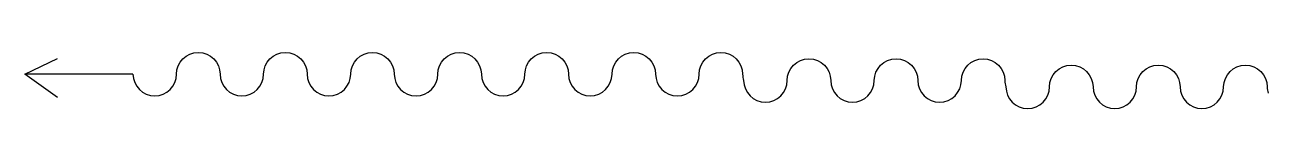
# Model space of a CAD drawing. Header units: millimetres. Extents: x -179 to 1877, y -57 to 36.
import ezdxf

# ---------------------------------------------------------------- set-up
doc = ezdxf.new("R2010")
doc.units = ezdxf.units.MM
doc.layers.add('Furniture_家具', color=253, linetype='Continuous')

# ---------------------------------------------------------------- blocks, each defined once
blk = doc.blocks.new('窗帘')
at = {"layer": 'Furniture_家具', "color": 253}
blk.add_line((0, 0), (-178.7, 0), dxfattribs=at)
blk.add_lwpolyline([(-124.7, -38.6), (-178.7, 0), (-124.7, 25.7)], dxfattribs=at)
for points in [[(0, 0, 1), (72, 0, -1), (144, 0, 1), (216, 0, -1), (288, 0, 1), (360, 0, -1), (432, 0, 1), (504, 0, -1), (576, 0, -1)], [(576, 0, 1), (648, 0, -1), (720, 0, 1), (792, 0, -1), (864, 0, 1), (936, 0, -1), (1008, 0, 0.074491), (1009.6, -10.5, 0.074491)], [(1009.6, -10.5, 1), (1081.6, -10.5, -1), (1153.6, -10.5, 1), (1225.6, -10.5, -1), (1297.6, -10.5, 1), (1369.6, -10.5, -1), (1441.6, -10.5, 0.074491), (1443.2, -21.1, 0.074491)], [(1443.2, -21.1, 1), (1515.2, -21.1, -1), (1587.2, -21.1, 1), (1659.2, -21.1, -1), (1731.2, -21.1, 1), (1803.2, -21.1, -1), (1875.2, -21.1, 0.074491), (1876.7, -31.6, 0.074491)]]:
    blk.add_lwpolyline(points, format="xyb", dxfattribs=at)

msp = doc.modelspace()

# ---------------------------------------------------------------- block references
at = {"layer": 'Furniture_家具'}
msp.add_blockref('窗帘', (0, 0), dxfattribs=at)

doc.saveas('drawing.dxf')
